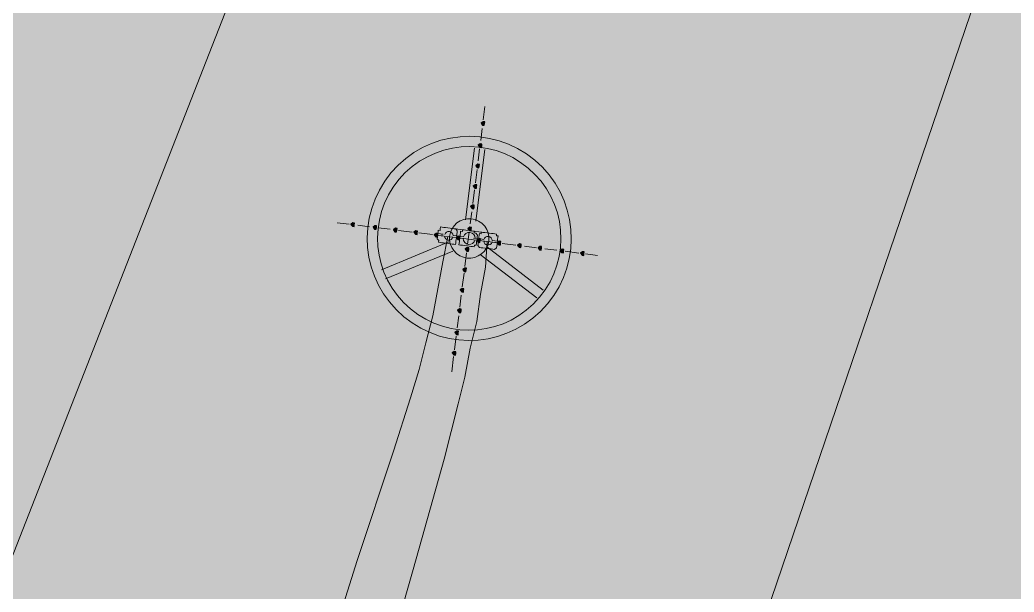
# Model space of a CAD drawing. Header units: metres. Extents: x -4 to 509425, y 7549 to 4732445.
# Drawn here: x 476025.717 to 476030.626, y 4719784.552 to 4719787.376 of the extents above; entities that cross this region are included whole.
import ezdxf

# ---------------------------------------------------------------- set-up
doc = ezdxf.new("R2010")
doc.units = ezdxf.units.M
doc.header["$LTSCALE"] = 0.01
doc.header["$MEASUREMENT"] = 0
doc.layers.get('0').update_dxf_attribs({"lineweight": 0})
for name, color, linetype in [('_SUBESTACIÓN', 1, 'Continuous'), ('NUDO GAROÑA', 211, 'Continuous'), ('SUBESTACION LA VID', 253, 'Continuous')]:
    doc.layers.add(name, color=color, linetype=linetype)

# ---------------------------------------------------------------- blocks, each defined once
blk = doc.blocks.new('A$Cfff6051d')
at = {"layer": 'SUBESTACION LA VID', "transparency": 33554687}
h = blk.add_hatch(color=256, dxfattribs=at)
h.dxf.hatch_style = 2
h.paths.add_polyline_path([(476028.0109, 4719786.8643), (476028.012, 4719786.8727), (476028.0036, 4719786.8738), (476027.9941, 4719786.8664), (476028.0015, 4719786.857), (476028.0099, 4719786.8559)])
h = blk.add_hatch(color=256, dxfattribs=at)
h.dxf.hatch_style = 2
h.paths.add_polyline_path([(476027.9972, 4719786.7551), (476027.9983, 4719786.7635), (476027.9899, 4719786.7646), (476027.9804, 4719786.7572), (476027.9878, 4719786.7478), (476027.9962, 4719786.7467)])
h = blk.add_hatch(color=256, dxfattribs=at)
h.dxf.hatch_style = 2
h.paths.add_polyline_path([(476027.9846, 4719786.6543), (476027.9856, 4719786.6627), (476027.9772, 4719786.6638), (476027.9678, 4719786.6564), (476027.9751, 4719786.647), (476027.9835, 4719786.6459)])
h = blk.add_hatch(color=256, dxfattribs=at)
h.dxf.hatch_style = 2
h.paths.add_polyline_path([(476027.9719, 4719786.5535), (476027.973, 4719786.5619), (476027.9646, 4719786.563), (476027.9551, 4719786.5556), (476027.9625, 4719786.5462), (476027.9709, 4719786.5451)])
h = blk.add_hatch(color=256, dxfattribs=at)
h.dxf.hatch_style = 2
h.paths.add_polyline_path([(476027.9593, 4719786.4527), (476027.9604, 4719786.4611), (476027.952, 4719786.4622), (476027.9425, 4719786.4548), (476027.9499, 4719786.4454), (476027.9583, 4719786.4443)])
h = blk.add_hatch(color=256, dxfattribs=at)
h.dxf.hatch_style = 2
h.paths.add_polyline_path([(476027.3681, 4719786.3647), (476027.3691, 4719786.3731), (476027.3607, 4719786.3742), (476027.3513, 4719786.3668), (476027.3586, 4719786.3574), (476027.367, 4719786.3563)])
h = blk.add_hatch(color=256, dxfattribs=at)
h.dxf.hatch_style = 2
h.paths.add_polyline_path([(476027.4773, 4719786.351), (476027.4783, 4719786.3594), (476027.4699, 4719786.3605), (476027.4605, 4719786.3531), (476027.4678, 4719786.3437), (476027.4762, 4719786.3426)])
h = blk.add_hatch(color=256, dxfattribs=at)
h.dxf.hatch_style = 2
h.paths.add_polyline_path([(476027.5781, 4719786.3384), (476027.5791, 4719786.3468), (476027.5707, 4719786.3478), (476027.5613, 4719786.3405), (476027.5686, 4719786.331), (476027.577, 4719786.33)])
h = blk.add_hatch(color=256, dxfattribs=at)
h.dxf.hatch_style = 2
h.paths.add_polyline_path([(476027.9456, 4719786.3435), (476027.9467, 4719786.3519), (476027.9383, 4719786.353), (476027.9288, 4719786.3456), (476027.9362, 4719786.3362), (476027.9446, 4719786.3351)])
h = blk.add_hatch(color=256, dxfattribs=at)
h.dxf.hatch_style = 2
h.paths.add_polyline_path([(476027.6789, 4719786.3258), (476027.6799, 4719786.3342), (476027.6715, 4719786.3352), (476027.6621, 4719786.3279), (476027.6694, 4719786.3184), (476027.6778, 4719786.3174)])
h = blk.add_hatch(color=256, dxfattribs=at)
h.dxf.hatch_style = 2
h.paths.add_polyline_path([(476027.7797, 4719786.3131), (476027.7808, 4719786.3215), (476027.7724, 4719786.3226), (476027.7629, 4719786.3152), (476027.7702, 4719786.3058), (476027.7786, 4719786.3047)])
h = blk.add_hatch(color=256, dxfattribs=at)
h.dxf.hatch_style = 2
h.paths.add_polyline_path([(476027.8889, 4719786.2994), (476027.89, 4719786.3078), (476027.8816, 4719786.3089), (476027.8721, 4719786.3015), (476027.8794, 4719786.2921), (476027.8878, 4719786.291)])
h = blk.add_hatch(color=256, dxfattribs=at)
h.dxf.hatch_style = 2
h.paths.add_polyline_path([(476027.9897, 4719786.2868), (476027.9908, 4719786.2952), (476027.9824, 4719786.2962), (476027.9729, 4719786.2889), (476027.9803, 4719786.2794), (476027.9887, 4719786.2784)])
h = blk.add_hatch(color=256, dxfattribs=at)
h.dxf.hatch_style = 2
h.paths.add_polyline_path([(476027.933, 4719786.2427), (476027.934, 4719786.2511), (476027.9256, 4719786.2522), (476027.9162, 4719786.2448), (476027.9235, 4719786.2354), (476027.9319, 4719786.2343)])
h = blk.add_hatch(color=256, dxfattribs=at)
h.dxf.hatch_style = 2
h.paths.add_polyline_path([(476028.0905, 4719786.2742), (476028.0916, 4719786.2826), (476028.0832, 4719786.2836), (476028.0737, 4719786.2763), (476028.0811, 4719786.2668), (476028.0895, 4719786.2658)])
h = blk.add_hatch(color=256, dxfattribs=at)
h.dxf.hatch_style = 2
h.paths.add_polyline_path([(476028.1913, 4719786.2615), (476028.1924, 4719786.2699), (476028.184, 4719786.271), (476028.1745, 4719786.2636), (476028.1819, 4719786.2542), (476028.1903, 4719786.2531)])
h = blk.add_hatch(color=256, dxfattribs=at)
h.dxf.hatch_style = 2
h.paths.add_polyline_path([(476028.2921, 4719786.2489), (476028.2932, 4719786.2573), (476028.2848, 4719786.2583), (476028.2753, 4719786.251), (476028.2827, 4719786.2415), (476028.2911, 4719786.2405)])
h = blk.add_hatch(color=256, dxfattribs=at)
h.dxf.hatch_style = 2
h.paths.add_polyline_path([(476028.4013, 4719786.2352), (476028.4024, 4719786.2436), (476028.394, 4719786.2446), (476028.3845, 4719786.2373), (476028.3919, 4719786.2278), (476028.4003, 4719786.2268)])
h = blk.add_hatch(color=256, dxfattribs=at)
h.dxf.hatch_style = 2
h.paths.add_polyline_path([(476028.5021, 4719786.2225), (476028.5032, 4719786.2309), (476028.4948, 4719786.232), (476028.4853, 4719786.2247), (476028.4927, 4719786.2152), (476028.5011, 4719786.2141)])
h = blk.add_hatch(color=256, dxfattribs=at)
h.dxf.hatch_style = 2
h.paths.add_polyline_path([(476027.9203, 4719786.1419), (476027.9214, 4719786.1503), (476027.913, 4719786.1514), (476027.9035, 4719786.144), (476027.9109, 4719786.1346), (476027.9193, 4719786.1335)])
h = blk.add_hatch(color=256, dxfattribs=at)
h.dxf.hatch_style = 2
h.paths.add_polyline_path([(476027.9077, 4719786.0411), (476027.9088, 4719786.0495), (476027.9004, 4719786.0506), (476027.8909, 4719786.0432), (476027.8983, 4719786.0338), (476027.9067, 4719786.0327)])
h = blk.add_hatch(color=256, dxfattribs=at)
h.dxf.hatch_style = 2
h.paths.add_polyline_path([(476027.8951, 4719785.9403), (476027.8961, 4719785.9487), (476027.8877, 4719785.9497), (476027.8783, 4719785.9424), (476027.8856, 4719785.9329), (476027.894, 4719785.9319)])
h = blk.add_hatch(color=256, dxfattribs=at)
h.dxf.hatch_style = 2
h.paths.add_polyline_path([(476027.8814, 4719785.8311), (476027.8824, 4719785.8395), (476027.874, 4719785.8405), (476027.8646, 4719785.8332), (476027.8719, 4719785.8237), (476027.8803, 4719785.8227)])
h = blk.add_hatch(color=256, dxfattribs=at)
h.dxf.hatch_style = 2
h.paths.add_polyline_path([(476027.8687, 4719785.7303), (476027.8698, 4719785.7387), (476027.8614, 4719785.7397), (476027.8519, 4719785.7324), (476027.8593, 4719785.7229), (476027.8677, 4719785.7219)])
at = {"layer": 'SUBESTACION LA VID', "lineweight": 15}
for p, q in [((476028.013, 4719786.9494), (476028.0046, 4719786.8822)), ((476027.9994, 4719786.8402), (476027.992, 4719786.7814)), ((476027.9615, 4719786.7425), (476027.9173, 4719786.3897)), ((476027.9677, 4719786.3834), (476028.0119, 4719786.7362)), ((476027.9867, 4719786.7394), (476027.9793, 4719786.6806)), ((476027.9741, 4719786.6386), (476027.9657, 4719786.5714)), ((476027.9614, 4719786.5378), (476027.953, 4719786.4706)), ((476027.9478, 4719786.4286), (476027.9404, 4719786.3698)), ((476027.2841, 4719786.3753), (476027.3429, 4719786.3679)), ((476027.3849, 4719786.3626), (476027.4437, 4719786.3552)), ((476027.4857, 4719786.35), (476027.5445, 4719786.3426)), ((476027.5865, 4719786.3373), (476027.6537, 4719786.3289)), ((476027.8522, 4719786.3467), (476027.9194, 4719786.3383)), ((476027.6873, 4719786.3247), (476027.7545, 4719786.3163)), ((476027.7965, 4719786.311), (476027.8553, 4719786.3036)), ((476027.7965, 4719786.311), (476027.8049, 4719786.31)), ((476027.7976, 4719786.3194), (476027.806, 4719786.3184)), ((476027.8732, 4719786.3099), (476027.89, 4719786.3078)), ((476027.8973, 4719786.2984), (476027.9561, 4719786.291)), ((476027.9351, 4719786.3278), (476027.9277, 4719786.269)), ((476027.953, 4719786.3341), (476028.0118, 4719786.3267)), ((476027.9824, 4719786.2962), (476027.974, 4719786.2973)), ((476027.9992, 4719786.2941), (476028.0076, 4719786.2931)), ((476027.8353, 4719786.2805), (476027.5024, 4719786.1431)), ((476027.9981, 4719786.2857), (476028.0653, 4719786.2773)), ((476027.9981, 4719786.2857), (476028.0065, 4719786.2847)), ((476028.3004, 4719786.0431), (476028.0201, 4719786.2574)), ((476028.0989, 4719786.2731), (476028.1661, 4719786.2647)), ((476028.2081, 4719786.2594), (476028.2669, 4719786.252)), ((476028.3089, 4719786.2468), (476028.3677, 4719786.2394)), ((476027.5223, 4719786.0979), (476027.8553, 4719786.2354)), ((476027.9225, 4719786.227), (476027.9141, 4719786.1598)), ((476027.9897, 4719786.2185), (476028.27, 4719786.0042)), ((476028.4097, 4719786.2341), (476028.4769, 4719786.2257)), ((476028.5105, 4719786.2215), (476028.5693, 4719786.2141)), ((476027.9098, 4719786.1262), (476027.9014, 4719786.059)), ((476027.8961, 4719786.017), (476027.8888, 4719785.9581)), ((476027.8835, 4719785.9161), (476027.8761, 4719785.8573)), ((476027.8709, 4719785.8153), (476027.8624, 4719785.7481)), ((476027.8582, 4719785.7145), (476027.8488, 4719785.6389))]:
    blk.add_line(p, q, dxfattribs=at)
at = {"layer": 'SUBESTACION LA VID'}
for points in [[(476028.0109, 4719786.8643), (476028.012, 4719786.8727), (476028.0036, 4719786.8738), (476027.9941, 4719786.8664), (476028.0015, 4719786.857), (476028.0099, 4719786.8559)], [(476027.9972, 4719786.7551), (476027.9983, 4719786.7635), (476027.9899, 4719786.7646), (476027.9804, 4719786.7572), (476027.9878, 4719786.7478), (476027.9962, 4719786.7467)], [(476027.9846, 4719786.6543), (476027.9856, 4719786.6627), (476027.9772, 4719786.6638), (476027.9678, 4719786.6564), (476027.9751, 4719786.647), (476027.9835, 4719786.6459)], [(476027.9719, 4719786.5535), (476027.973, 4719786.5619), (476027.9646, 4719786.563), (476027.9551, 4719786.5556), (476027.9625, 4719786.5462), (476027.9709, 4719786.5451)], [(476027.9593, 4719786.4527), (476027.9604, 4719786.4611), (476027.952, 4719786.4622), (476027.9425, 4719786.4548), (476027.9499, 4719786.4454), (476027.9583, 4719786.4443)], [(476027.3681, 4719786.3647), (476027.3691, 4719786.3731), (476027.3607, 4719786.3742), (476027.3513, 4719786.3668), (476027.3586, 4719786.3574), (476027.367, 4719786.3563)], [(476027.4773, 4719786.351), (476027.4783, 4719786.3594), (476027.4699, 4719786.3605), (476027.4605, 4719786.3531), (476027.4678, 4719786.3437), (476027.4762, 4719786.3426)], [(476027.5781, 4719786.3384), (476027.5791, 4719786.3468), (476027.5707, 4719786.3478), (476027.5613, 4719786.3405), (476027.5686, 4719786.331), (476027.577, 4719786.33)], [(476027.9456, 4719786.3435), (476027.9467, 4719786.3519), (476027.9383, 4719786.353), (476027.9288, 4719786.3456), (476027.9362, 4719786.3362), (476027.9446, 4719786.3351)], [(476027.6789, 4719786.3258), (476027.6799, 4719786.3342), (476027.6715, 4719786.3352), (476027.6621, 4719786.3279), (476027.6694, 4719786.3184), (476027.6778, 4719786.3174)], [(476027.7797, 4719786.3131), (476027.7808, 4719786.3215), (476027.7724, 4719786.3226), (476027.7629, 4719786.3152), (476027.7702, 4719786.3058), (476027.7786, 4719786.3047)], [(476027.8889, 4719786.2994), (476027.89, 4719786.3078), (476027.8816, 4719786.3089), (476027.8721, 4719786.3015), (476027.8794, 4719786.2921), (476027.8878, 4719786.291)], [(476027.9897, 4719786.2868), (476027.9908, 4719786.2952), (476027.9824, 4719786.2962), (476027.9729, 4719786.2889), (476027.9803, 4719786.2794), (476027.9887, 4719786.2784)], [(476027.933, 4719786.2427), (476027.934, 4719786.2511), (476027.9256, 4719786.2522), (476027.9162, 4719786.2448), (476027.9235, 4719786.2354), (476027.9319, 4719786.2343)], [(476028.0905, 4719786.2742), (476028.0916, 4719786.2826), (476028.0832, 4719786.2836), (476028.0737, 4719786.2763), (476028.0811, 4719786.2668), (476028.0895, 4719786.2658)], [(476028.1913, 4719786.2615), (476028.1924, 4719786.2699), (476028.184, 4719786.271), (476028.1745, 4719786.2636), (476028.1819, 4719786.2542), (476028.1903, 4719786.2531)], [(476028.2921, 4719786.2489), (476028.2932, 4719786.2573), (476028.2848, 4719786.2583), (476028.2753, 4719786.251), (476028.2827, 4719786.2415), (476028.2911, 4719786.2405)], [(476028.4013, 4719786.2352), (476028.4024, 4719786.2436), (476028.394, 4719786.2446), (476028.3845, 4719786.2373), (476028.3919, 4719786.2278), (476028.4003, 4719786.2268)], [(476028.5021, 4719786.2225), (476028.5032, 4719786.2309), (476028.4948, 4719786.232), (476028.4853, 4719786.2247), (476028.4927, 4719786.2152), (476028.5011, 4719786.2141)], [(476027.9203, 4719786.1419), (476027.9214, 4719786.1503), (476027.913, 4719786.1514), (476027.9035, 4719786.144), (476027.9109, 4719786.1346), (476027.9193, 4719786.1335)], [(476027.9077, 4719786.0411), (476027.9088, 4719786.0495), (476027.9004, 4719786.0506), (476027.8909, 4719786.0432), (476027.8983, 4719786.0338), (476027.9067, 4719786.0327)], [(476027.8951, 4719785.9403), (476027.8961, 4719785.9487), (476027.8877, 4719785.9497), (476027.8783, 4719785.9424), (476027.8856, 4719785.9329), (476027.894, 4719785.9319)], [(476027.8814, 4719785.8311), (476027.8824, 4719785.8395), (476027.874, 4719785.8405), (476027.8646, 4719785.8332), (476027.8719, 4719785.8237), (476027.8803, 4719785.8227)], [(476027.8687, 4719785.7303), (476027.8698, 4719785.7387), (476027.8614, 4719785.7397), (476027.8519, 4719785.7324), (476027.8593, 4719785.7229), (476027.8677, 4719785.7219)]]:
    blk.add_lwpolyline(points, close=True, dxfattribs=at)
at = {"layer": 'SUBESTACION LA VID', "lineweight": 0}
for points in [[(476028.0109, 4719786.8643), (476028.012, 4719786.8727), (476028.0036, 4719786.8738), (476027.9941, 4719786.8664), (476028.0015, 4719786.857), (476028.0099, 4719786.8559)], [(476027.9972, 4719786.7551), (476027.9983, 4719786.7635), (476027.9899, 4719786.7646), (476027.9804, 4719786.7572), (476027.9878, 4719786.7478), (476027.9962, 4719786.7467)], [(476027.9846, 4719786.6543), (476027.9856, 4719786.6627), (476027.9772, 4719786.6638), (476027.9678, 4719786.6564), (476027.9751, 4719786.647), (476027.9835, 4719786.6459)], [(476027.9719, 4719786.5535), (476027.973, 4719786.5619), (476027.9646, 4719786.563), (476027.9551, 4719786.5556), (476027.9625, 4719786.5462), (476027.9709, 4719786.5451)], [(476027.9593, 4719786.4527), (476027.9604, 4719786.4611), (476027.952, 4719786.4622), (476027.9425, 4719786.4548), (476027.9499, 4719786.4454), (476027.9583, 4719786.4443)], [(476027.3681, 4719786.3647), (476027.3691, 4719786.3731), (476027.3607, 4719786.3742), (476027.3513, 4719786.3668), (476027.3586, 4719786.3574), (476027.367, 4719786.3563)], [(476027.4773, 4719786.351), (476027.4783, 4719786.3594), (476027.4699, 4719786.3605), (476027.4605, 4719786.3531), (476027.4678, 4719786.3437), (476027.4762, 4719786.3426)], [(476027.5781, 4719786.3384), (476027.5791, 4719786.3468), (476027.5707, 4719786.3478), (476027.5613, 4719786.3405), (476027.5686, 4719786.331), (476027.577, 4719786.33)], [(476027.9456, 4719786.3435), (476027.9467, 4719786.3519), (476027.9383, 4719786.353), (476027.9288, 4719786.3456), (476027.9362, 4719786.3362), (476027.9446, 4719786.3351)], [(476027.6789, 4719786.3258), (476027.6799, 4719786.3342), (476027.6715, 4719786.3352), (476027.6621, 4719786.3279), (476027.6694, 4719786.3184), (476027.6778, 4719786.3174)], [(476027.7797, 4719786.3131), (476027.7808, 4719786.3215), (476027.7724, 4719786.3226), (476027.7629, 4719786.3152), (476027.7702, 4719786.3058), (476027.7786, 4719786.3047)], [(476027.8889, 4719786.2994), (476027.89, 4719786.3078), (476027.8816, 4719786.3089), (476027.8721, 4719786.3015), (476027.8794, 4719786.2921), (476027.8878, 4719786.291)], [(476027.9897, 4719786.2868), (476027.9908, 4719786.2952), (476027.9824, 4719786.2962), (476027.9729, 4719786.2889), (476027.9803, 4719786.2794), (476027.9887, 4719786.2784)], [(476027.933, 4719786.2427), (476027.934, 4719786.2511), (476027.9256, 4719786.2522), (476027.9162, 4719786.2448), (476027.9235, 4719786.2354), (476027.9319, 4719786.2343)], [(476028.0905, 4719786.2742), (476028.0916, 4719786.2826), (476028.0832, 4719786.2836), (476028.0737, 4719786.2763), (476028.0811, 4719786.2668), (476028.0895, 4719786.2658)], [(476028.1913, 4719786.2615), (476028.1924, 4719786.2699), (476028.184, 4719786.271), (476028.1745, 4719786.2636), (476028.1819, 4719786.2542), (476028.1903, 4719786.2531)], [(476028.2921, 4719786.2489), (476028.2932, 4719786.2573), (476028.2848, 4719786.2583), (476028.2753, 4719786.251), (476028.2827, 4719786.2415), (476028.2911, 4719786.2405)], [(476028.4013, 4719786.2352), (476028.4024, 4719786.2436), (476028.394, 4719786.2446), (476028.3845, 4719786.2373), (476028.3919, 4719786.2278), (476028.4003, 4719786.2268)], [(476028.5021, 4719786.2225), (476028.5032, 4719786.2309), (476028.4948, 4719786.232), (476028.4853, 4719786.2247), (476028.4927, 4719786.2152), (476028.5011, 4719786.2141)], [(476027.9203, 4719786.1419), (476027.9214, 4719786.1503), (476027.913, 4719786.1514), (476027.9035, 4719786.144), (476027.9109, 4719786.1346), (476027.9193, 4719786.1335)], [(476027.9077, 4719786.0411), (476027.9088, 4719786.0495), (476027.9004, 4719786.0506), (476027.8909, 4719786.0432), (476027.8983, 4719786.0338), (476027.9067, 4719786.0327)], [(476027.8951, 4719785.9403), (476027.8961, 4719785.9487), (476027.8877, 4719785.9497), (476027.8783, 4719785.9424), (476027.8856, 4719785.9329), (476027.894, 4719785.9319)], [(476027.8814, 4719785.8311), (476027.8824, 4719785.8395), (476027.874, 4719785.8405), (476027.8646, 4719785.8332), (476027.8719, 4719785.8237), (476027.8803, 4719785.8227)], [(476027.8687, 4719785.7303), (476027.8698, 4719785.7387), (476027.8614, 4719785.7397), (476027.8519, 4719785.7324), (476027.8593, 4719785.7229), (476027.8677, 4719785.7219)]]:
    blk.add_lwpolyline(points, close=True, dxfattribs=at)
at = {"layer": 'SUBESTACION LA VID', "lineweight": 15}
for points in [[(476027.8564, 4719786.312), (476027.8732, 4719786.3099), (476027.8742, 4719786.3183), (476027.8753, 4719786.3267), (476027.8763, 4719786.3351), (476027.869, 4719786.3446), (476027.8606, 4719786.3456), (476027.8522, 4719786.3467), (476027.8186, 4719786.3509), (476027.8102, 4719786.352), (476027.8018, 4719786.353), (476027.7934, 4719786.3541), (476027.7923, 4719786.3457), (476027.7913, 4719786.3373), (476027.7829, 4719786.3383), (476027.7818, 4719786.3299), (476027.7808, 4719786.3215), (476027.806, 4719786.3184)], [(476027.9362, 4719786.3362), (476027.9194, 4719786.3383), (476027.911, 4719786.3393), (476027.9026, 4719786.3404), (476027.9015, 4719786.332), (476027.8931, 4719786.333), (476027.8921, 4719786.3246), (476027.891, 4719786.3162), (476027.89, 4719786.3078), (476027.9068, 4719786.3057)], [(476027.8301, 4719786.3068), (476027.8059, 4719786.1818), (476027.7807, 4719786.0485), (476027.7554, 4719785.9151), (476027.7217, 4719785.7828), (476027.6881, 4719785.6505), (476027.645, 4719785.5109), (476027.5609, 4719785.2484), (476027.3822, 4719784.7077), (476027.297, 4719784.4368)], [(476027.8553, 4719786.3036), (476027.8721, 4719786.3015), (476027.871, 4719786.2931), (476027.87, 4719786.2847), (476027.8689, 4719786.2763), (476027.8679, 4719786.2679), (476027.8595, 4719786.269), (476027.8511, 4719786.27), (476027.8427, 4719786.2711), (476027.8091, 4719786.2753), (476027.8007, 4719786.2764), (476027.7923, 4719786.2774), (476027.7839, 4719786.2785), (476027.7849, 4719786.2869), (476027.7776, 4719786.2963), (476027.7786, 4719786.3047), (476027.7797, 4719786.3131), (476027.8049, 4719786.31)], [(476027.9267, 4719786.2606), (476027.9099, 4719786.2627), (476027.9015, 4719786.2637), (476027.8931, 4719786.2648), (476027.8847, 4719786.2658), (476027.8857, 4719786.2742), (476027.8868, 4719786.2826), (476027.8878, 4719786.291), (476027.8889, 4719786.2994), (476027.9057, 4719786.2973)], [(476027.9267, 4719786.2606), (476027.9435, 4719786.2585), (476027.9519, 4719786.2574), (476027.9603, 4719786.2564), (476027.9613, 4719786.2648), (476027.9697, 4719786.2637), (476027.9708, 4719786.2721), (476027.9719, 4719786.2805), (476027.9729, 4719786.2889), (476027.9561, 4719786.291)], [(476027.9362, 4719786.3362), (476027.953, 4719786.3341), (476027.9614, 4719786.333), (476027.9603, 4719786.3246), (476027.9687, 4719786.3236), (476027.9761, 4719786.3141), (476027.975, 4719786.3057), (476027.974, 4719786.2973), (476027.9572, 4719786.2994)], [(476028.0496, 4719786.2878), (476028.0748, 4719786.2847), (476028.0758, 4719786.2931), (476028.0769, 4719786.3015), (476028.0779, 4719786.3099), (476028.0695, 4719786.3109), (476028.0706, 4719786.3193), (476028.0622, 4719786.3204), (476028.0538, 4719786.3214), (476028.0454, 4719786.3225), (476028.0118, 4719786.3267), (476028.0034, 4719786.3277), (476027.995, 4719786.3288), (476027.9939, 4719786.3204), (476027.9855, 4719786.3214), (476027.9845, 4719786.313), (476027.9834, 4719786.3046), (476027.9824, 4719786.2962), (476027.9992, 4719786.2941)], [(476028.0233, 4719786.2826), (476028.0159, 4719786.1555), (476027.9907, 4719786.0222), (476027.9738, 4719785.8878), (476027.9402, 4719785.7555), (476027.9139, 4719785.6137), (476027.8802, 4719785.4814), (476027.8118, 4719785.2084), (476027.6583, 4719784.6645), (476027.5816, 4719784.3926)], [(476028.0485, 4719786.2794), (476028.0737, 4719786.2763), (476028.0727, 4719786.2679), (476028.0716, 4719786.2595), (476028.0706, 4719786.2511), (476028.0611, 4719786.2437), (476028.0527, 4719786.2448), (476028.0443, 4719786.2458), (476028.0359, 4719786.2469), (476028.0023, 4719786.2511), (476027.9939, 4719786.2521), (476027.9855, 4719786.2532), (476027.9781, 4719786.2626), (476027.9792, 4719786.271), (476027.9803, 4719786.2794), (476027.9813, 4719786.2878), (476027.9981, 4719786.2857)]]:
    blk.add_lwpolyline(points, dxfattribs=at)
for points, knots in [([(476028.2588, 4719786.6842), (476028.0454, 4719786.8627), (476027.7277, 4719786.8344), (476027.5492, 4719786.621), (476027.3707, 4719786.4076), (476027.3991, 4719786.0899), (476027.6125, 4719785.9114), (476027.8259, 4719785.7329), (476028.1436, 4719785.7613), (476028.322, 4719785.9747), (476028.5005, 4719786.1881), (476028.4722, 4719786.5058), (476028.2588, 4719786.6842)], [0, 0, 0, 0, 1, 1, 1, 2, 2, 2, 3, 3, 3, 4, 4, 4, 4]), ([(476028.2263, 4719786.6452), (476028.0345, 4719786.8057), (476027.7488, 4719786.7804), (476027.5883, 4719786.5885), (476027.4277, 4719786.3967), (476027.4531, 4719786.111), (476027.645, 4719785.9505), (476027.8368, 4719785.7899), (476028.1225, 4719785.8153), (476028.283, 4719786.0072), (476028.4435, 4719786.199), (476028.4181, 4719786.4847), (476028.2263, 4719786.6452)], [0, 0, 0, 0, 1, 1, 1, 2, 2, 2, 3, 3, 3, 4, 4, 4, 4]), ([(476027.9981, 4719786.3725), (476027.9569, 4719786.407), (476027.8955, 4719786.4016), (476027.861, 4719786.3603), (476027.8265, 4719786.3191), (476027.8319, 4719786.2577), (476027.8731, 4719786.2232), (476027.9144, 4719786.1887), (476027.9758, 4719786.1941), (476028.0103, 4719786.2354), (476028.0448, 4719786.2766), (476028.0393, 4719786.338), (476027.9981, 4719786.3725)], [0, 0, 0, 0, 1, 1, 1, 2, 2, 2, 3, 3, 3, 4, 4, 4, 4]), ([(476027.8137, 4719786.3093), (476027.8142, 4719786.2991), (476027.822, 4719786.2907), (476027.8322, 4719786.2895), (476027.8423, 4719786.2882), (476027.852, 4719786.2944), (476027.855, 4719786.3041)], [0, 0, 0, 0, 1, 1, 1, 2, 2, 2, 2]), ([(476027.856, 4719786.3116), (476027.8554, 4719786.3218), (476027.8476, 4719786.3302), (476027.8375, 4719786.3315), (476027.8273, 4719786.3327), (476027.8177, 4719786.3266), (476027.8146, 4719786.3168)], [0, 0, 0, 0, 1, 1, 1, 2, 2, 2, 2]), ([(476028.0492, 4719786.2874), (476028.0486, 4719786.2976), (476028.0408, 4719786.306), (476028.0307, 4719786.3073), (476028.0205, 4719786.3085), (476028.0109, 4719786.3023), (476028.0078, 4719786.2926)], [0, 0, 0, 0, 1, 1, 1, 2, 2, 2, 2]), ([(476028.0069, 4719786.2851), (476028.0075, 4719786.2749), (476028.0152, 4719786.2665), (476028.0254, 4719786.2653), (476028.0356, 4719786.264), (476028.0452, 4719786.2702), (476028.0482, 4719786.2799)], [0, 0, 0, 0, 1, 1, 1, 2, 2, 2, 2])]:
    blk.add_open_spline(points, degree=3, knots=knots, dxfattribs=at)
for points in [[(476027.906, 4719786.298), (476027.9059, 4719786.283), (476027.9171, 4719786.2703), (476027.9319, 4719786.2684)], [(476027.9393, 4719786.3272), (476027.9244, 4719786.3291), (476027.9105, 4719786.3196), (476027.9069, 4719786.305)], [(476027.9319, 4719786.2684), (476027.9468, 4719786.2666), (476027.9607, 4719786.2761), (476027.9644, 4719786.2906)], [(476027.9653, 4719786.2977), (476027.9653, 4719786.3127), (476027.9542, 4719786.3254), (476027.9393, 4719786.3272)]]:
    blk.add_open_spline(points, degree=3, dxfattribs=at)

msp = doc.modelspace()

# ---------------------------------------------------------------- hatches: boundary and pattern name
at = {"layer": '_SUBESTACIÓN', "transparency": 33554559}
h = msp.add_hatch(color=1, dxfattribs=at)
h.dxf.hatch_style = 1
h.paths.add_polyline_path([(475968.6399, 4719805.825), (476089.9386, 4719790.615), (476078.1686, 4719696.74), (475956.8686, 4719711.9502)])

# ---------------------------------------------------------------- linework, layer by layer
at = {"color": 252, "linetype": 'Continuous'}
for q in [(476022.7863, 4719777.3498), (476026.8105, 4719776.8312)]:
    msp.add_line((476054.7468, 4719858.8969), q, dxfattribs=at)
at = {"layer": 'NUDO GAROÑA', "color": 1, "const_width": 10}
msp.add_lwpolyline([(476020.09, 4719778), (476049.4926, 4719860.7903)], dxfattribs=at)

# ---------------------------------------------------------------- block references
at = {"linetype": 'Continuous'}
msp.add_blockref('A$Cfff6051d', (0, 0), dxfattribs=at)

doc.saveas('drawing.dxf')
